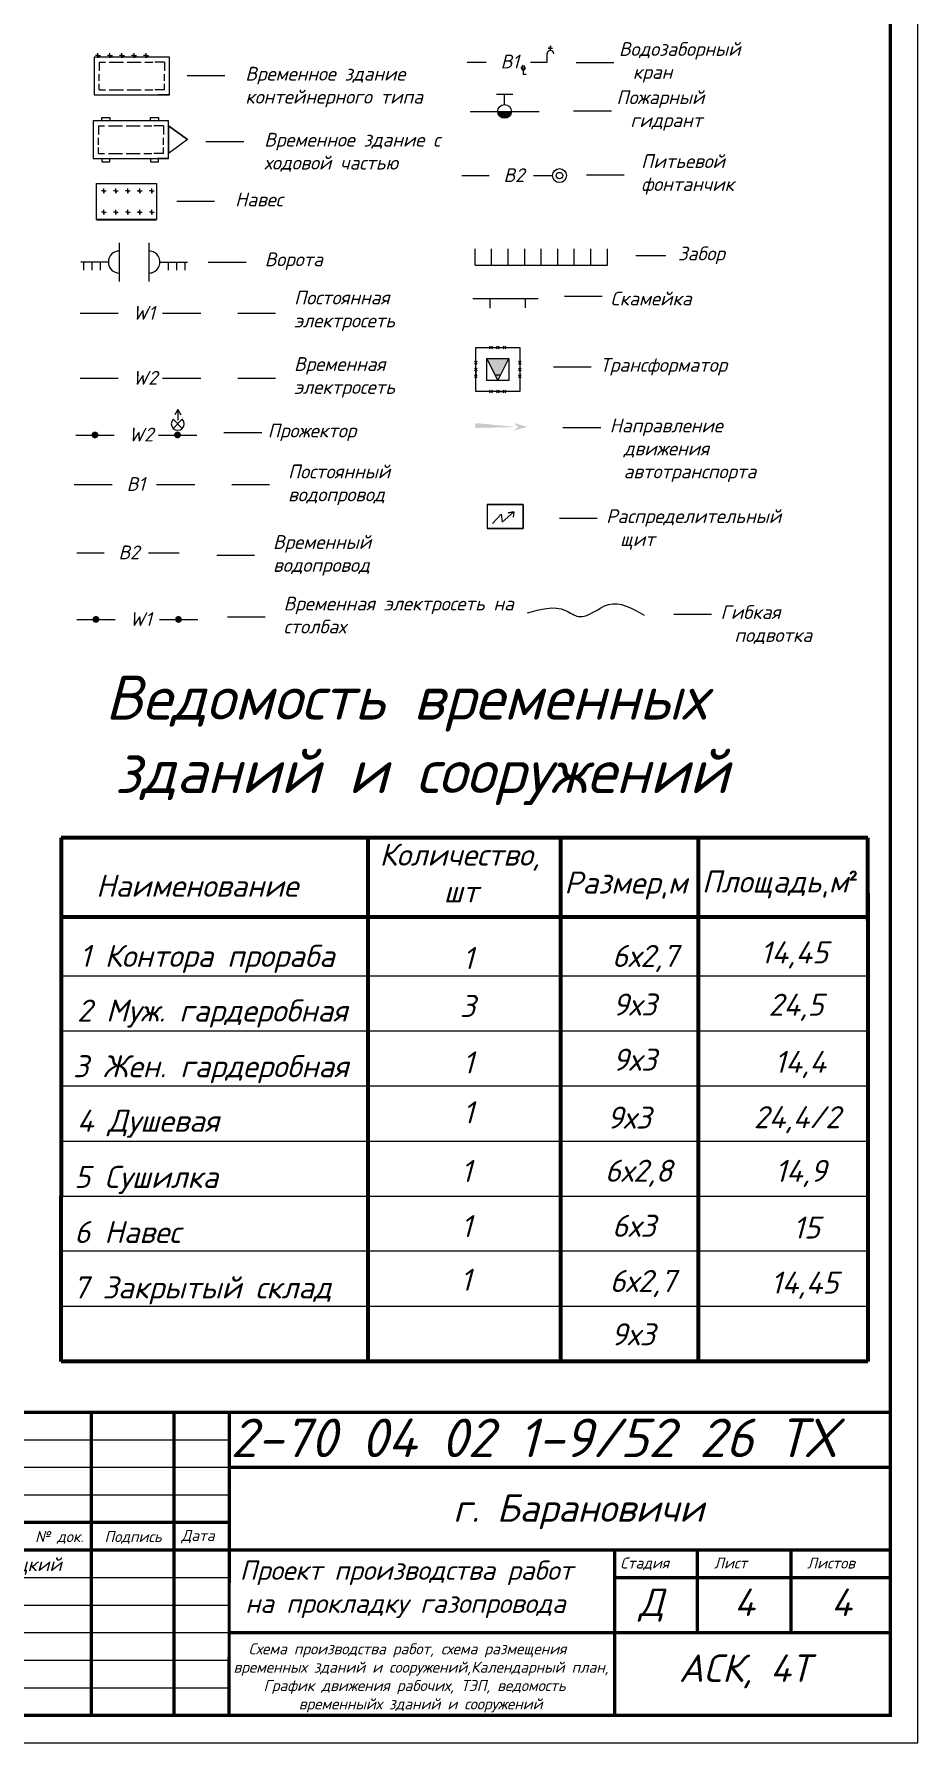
# Model space of a CAD drawing. Header units: millimetres. Extents: x 27137 to 30937, y -4667 to -569.
# Drawn here: x 30057.9 to 30218.2, y -3328.1 to -3018 of the extents above; entities that cross this region are included whole.
import ezdxf

# ---------------------------------------------------------------- set-up
doc = ezdxf.new("R2010")
doc.units = ezdxf.units.MM
doc.header["$LTSCALE"] = 0.4
doc.linetypes.add('ACAD_ISO02W100', pattern=[15, 12, -3])
doc.layers.add('Слой1', color=3, linetype='Continuous')
doc.styles.add('is', font='isocpeui.ttf', dxfattribs={"height": 3.5})
doc.styles.add('Isocpeur', font='isocpeui.ttf', dxfattribs={"height": 2.5})
doc.styles.get("Standard").update_dxf_attribs({"font": 'isocpeui.ttf', "height": 2.5})
doc.styles.add('группа', font='isocpeui.ttf')

msp = doc.modelspace()

# ---------------------------------------------------------------- hatches: boundary and pattern name
at = {"lineweight": 15}
msp.add_hatch(color=256, dxfattribs=at).paths.add_polyline_path([(30142.0017, -3032.06), (30143.2388, -3032.06), (30144.476, -3032.06, -1)])
h = msp.add_hatch(dxfattribs=at)
h.set_pattern_fill('ANGLE', color=256)
h.set_pattern_definition([(0, (26402.8844, -4560.69), (0, 6.985), [5.08, -1.905]), (90, (26402.8844, -4560.69), (-6.985, 4e-16), [5.08, -1.905])])
h.paths.add_polyline_path([(30141.9967, -3076.8805), (30139.9967, -3076.8805), (30141.9967, -3080.8805), (30141.9967, -3078.8805)])
h.paths.add_polyline_path([(30143.9967, -3076.8805), (30141.9967, -3076.8805), (30141.9967, -3078.8805), (30141.9967, -3080.8805)])
h = msp.add_hatch(color=256, dxfattribs=at)
h.dxf.hatch_style = 1
h.paths.add_polyline_path([(30141.9967, -3076.8805), (30139.9967, -3076.8805), (30141.9967, -3080.8805), (30141.9967, -3078.8805)])
h.paths.add_polyline_path([(30143.9967, -3076.8805), (30141.9967, -3076.8805), (30141.9967, -3078.8805), (30141.9967, -3080.8805)])
h = msp.add_hatch(color=256, dxfattribs=at)
h.dxf.hatch_style = 1
h.paths.add_polyline_path([(30068.2661, -3090.7584), (30068.8911, -3090.7584), (30069.5161, -3090.7584, -1)])
h.paths.add_polyline_path([(30068.8911, -3090.1334, -0.41421356), (30069.5161, -3090.7584), (30068.8911, -3090.7584)])
h = msp.add_hatch(color=256, dxfattribs=at)
h.dxf.hatch_style = 1
h.paths.add_polyline_path([(30068.8911, -3090.1334), (30068.8911, -3090.7584), (30068.2661, -3090.7584, -0.41421356)])
h = msp.add_hatch(color=256, dxfattribs=at)
h.dxf.hatch_style = 1
h.paths.add_polyline_path([(30083.2455, -3090.7584), (30083.8705, -3090.7584), (30084.4955, -3090.7584, -1)])
h.paths.add_polyline_path([(30083.8705, -3090.1334, -0.41421356), (30084.4955, -3090.7584), (30083.8705, -3090.7584)])
h = msp.add_hatch(color=256, dxfattribs=at)
h.dxf.hatch_style = 1
h.paths.add_polyline_path([(30083.8705, -3090.1334), (30083.8705, -3090.7584), (30083.2455, -3090.7584, -0.41421356)])
h = msp.add_hatch(color=256, dxfattribs=at)
h.dxf.hatch_style = 1
h.paths.add_polyline_path([(30137.97, -3088.6221), (30137.9008, -3089.4863), (30144.3357, -3089.3485, -1.41943739), (30144.3415, -3089.3313, -0.70450448), (30144.3357, -3089.3485), (30145.7022, -3089.3358)])
h.paths.add_polyline_path([(30140.1853, -3089.3518, -1), (30140.1734, -3089.3669, -1)], flags=16)
h.paths.add_polyline_path([(30141.0118, -3089.2121, -1), (30141, -3089.2272, -1)], flags=16)
h.paths.add_polyline_path([(30142.5774, -3089.2665, -1), (30142.5655, -3089.2816, -1)], flags=16)
h.paths.add_polyline_path([(30144.8914, -3088.6063), (30145.7192, -3089.3427), (30144.6698, -3090.0142), (30147.3799, -3089.2879)])
h.paths.add_polyline_path([(30146.0464, -3089.5575, -1), (30146.0583, -3089.5425, -1)], flags=16)
h.paths.add_polyline_path([(30145.2271, -3088.8579, -1), (30145.2389, -3088.8429, -1)], flags=16)
h = msp.add_hatch(color=256, dxfattribs=at)
h.dxf.hatch_style = 1
h.paths.add_polyline_path([(30068.4396, -3124.2378), (30069.0646, -3124.2378), (30069.6896, -3124.2378, -1)])
h.paths.add_polyline_path([(30069.0646, -3123.6128, -0.41421356), (30069.6896, -3124.2378), (30069.0646, -3124.2378)])
h = msp.add_hatch(color=256, dxfattribs=at)
h.dxf.hatch_style = 1
h.paths.add_polyline_path([(30069.0646, -3123.6128), (30069.0646, -3124.2378), (30068.4396, -3124.2378, -0.41421356)])
h = msp.add_hatch(color=256, dxfattribs=at)
h.dxf.hatch_style = 1
h.paths.add_polyline_path([(30083.419, -3124.2378), (30084.044, -3124.2378), (30084.669, -3124.2378, -1)])
h.paths.add_polyline_path([(30084.044, -3123.6128, -0.41421356), (30084.669, -3124.2378), (30084.044, -3124.2378)])
h = msp.add_hatch(color=256, dxfattribs=at)
h.dxf.hatch_style = 1
h.paths.add_polyline_path([(30084.044, -3123.6128), (30084.044, -3124.2378), (30083.419, -3124.2378, -0.41421356)])

# ---------------------------------------------------------------- linework, layer by layer
at = {"lineweight": 15, "ltscale": 0.01}
for p, q in [((30151.546, -3020.9829), (30151.546, -3020.1673)), ((30151.546, -3020.1673), (30151.546, -3020.5751)), ((30069.6741, -3023.0901), (30070.8137, -3023.0901)), ((30069.6741, -3023.0901), (30069.6741, -3024.6758)), ((30071.494, -3023.0901), (30072.9048, -3023.0901)), ((30072.9048, -3023.0901), (30074.0444, -3023.0901)), ((30074.7247, -3023.0901), (30076.1355, -3023.0901)), ((30076.1355, -3023.0901), (30077.2751, -3023.0901)), ((30077.9554, -3023.0901), (30079.3662, -3023.0901)), ((30081.5209, -3023.0901), (30081.5209, -3024.6758)), ((30150.9405, -3023.0807), (30150.9405, -3021.5884)), ((30151.546, -3020.5751), (30151.1678, -3020.5751)), ((30151.1678, -3020.5751), (30151.546, -3020.5751)), ((30151.546, -3020.5751), (30151.9189, -3020.5751)), ((30069.6741, -3026.5127), (30069.6741, -3025.2798)), ((30081.5209, -3026.5127), (30081.5209, -3025.2798)), ((30146.2574, -3024.2124), (30146.6913, -3023.6706)), ((30146.9896, -3024.2124), (30146.2574, -3024.2124)), ((30146.2574, -3024.2124), (30146.6371, -3024.6999)), ((30146.6371, -3024.6999), (30146.9896, -3024.2124)), ((30146.9896, -3024.2124), (30146.6371, -3024.6999)), ((30146.6371, -3024.6999), (30146.6371, -3025.2958)), ((30146.6371, -3025.2958), (30147.1795, -3025.2958)), ((30146.6913, -3023.6706), (30146.9896, -3024.2124)), ((30069.6741, -3028.1022), (30069.6741, -3027.0412)), ((30069.6741, -3028.1022), (30070.8137, -3028.1022)), ((30071.494, -3028.1022), (30072.9048, -3028.1022)), ((30072.9048, -3028.1022), (30074.0444, -3028.1022)), ((30074.7247, -3028.1022), (30076.1355, -3028.1022)), ((30076.1355, -3028.1022), (30077.2751, -3028.1022)), ((30077.9554, -3028.1022), (30079.3662, -3028.1022)), ((30081.5209, -3028.1022), (30081.5209, -3027.0412)), ((30069.5009, -3034.6674), (30070.6405, -3034.6674)), ((30069.5009, -3034.6674), (30069.5009, -3036.2531)), ((30070.1636, -3033.7561), (30070.1636, -3033.1335)), ((30070.1636, -3033.1335), (30071.5904, -3033.1335)), ((30071.3207, -3034.6674), (30072.7316, -3034.6674)), ((30071.5904, -3033.1335), (30071.5904, -3033.7561)), ((30072.7316, -3034.6674), (30073.8712, -3034.6674)), ((30074.5514, -3034.6674), (30075.9623, -3034.6674)), ((30075.9623, -3034.6674), (30077.1019, -3034.6674)), ((30077.7821, -3034.6674), (30079.193, -3034.6674)), ((30078.9692, -3033.7561), (30078.9692, -3033.1335)), ((30078.9692, -3033.1335), (30080.396, -3033.1335)), ((30080.396, -3033.1335), (30080.396, -3033.7561)), ((30081.3476, -3034.6674), (30081.3476, -3036.2531)), ((30082.2589, -3034.6674), (30082.2589, -3039.6795)), ((30085.6957, -3037.1734), (30082.2589, -3034.6674)), ((30082.2589, -3034.6674), (30085.6957, -3037.1734)), ((30069.5009, -3038.09), (30069.5009, -3036.857)), ((30069.5009, -3039.6795), (30069.5009, -3038.6185)), ((30081.3476, -3038.09), (30081.3476, -3036.857)), ((30081.3476, -3039.6795), (30081.3476, -3038.6185)), ((30082.2589, -3039.6795), (30082.2589, -3037.1734)), ((30085.6957, -3037.1734), (30082.2589, -3039.6795)), ((30069.5009, -3039.6795), (30070.6405, -3039.6795)), ((30070.1636, -3040.5908), (30070.1636, -3041.2134)), ((30070.1636, -3041.2134), (30071.5904, -3041.2134)), ((30071.3207, -3039.6795), (30072.7316, -3039.6795)), ((30071.5904, -3041.2134), (30071.5904, -3040.5908)), ((30072.7316, -3039.6795), (30073.8712, -3039.6795)), ((30074.5514, -3039.6795), (30075.9623, -3039.6795)), ((30075.9623, -3039.6795), (30077.1019, -3039.6795)), ((30077.7821, -3039.6795), (30079.193, -3039.6795)), ((30078.9692, -3040.5908), (30078.9692, -3041.2134)), ((30078.9692, -3041.2134), (30080.396, -3041.2134)), ((30080.396, -3041.2134), (30080.396, -3040.5908)), ((30146.6183, -3103.3554), (30140.0891, -3103.3554)), ((30140.0891, -3103.3554), (30146.6183, -3103.3554)), ((30140.0891, -3103.3554), (30140.0891, -3107.7409)), ((30146.6183, -3105.5481), (30146.6183, -3103.3554)), ((30146.6183, -3103.3554), (30146.6183, -3105.5481)), ((30141.0408, -3106.8405), (30142.6269, -3105.1658)), ((30142.6269, -3105.1658), (30142.8082, -3106.569)), ((30142.8082, -3106.569), (30144.9381, -3104.7132)), ((30144.9381, -3104.7132), (30143.8958, -3104.8943)), ((30143.8958, -3104.8943), (30144.9381, -3104.7132)), ((30144.9381, -3104.7132), (30144.8021, -3105.709)), ((30146.6183, -3105.5481), (30146.6183, -3104.1701)), ((30146.6183, -3105.5481), (30146.6183, -3107.7409)), ((30146.6183, -3107.7409), (30146.6183, -3105.5481)), ((30146.6183, -3105.5481), (30146.6183, -3106.9261)), ((30146.6183, -3107.7409), (30140.0891, -3107.7409)), ((30140.0891, -3107.7409), (30146.6183, -3107.7409))]:
    msp.add_line(p, q, dxfattribs=at)
at = {"lineweight": 15}
for p, q in [((30082.4322, -3022.1788), (30068.7629, -3022.1788)), ((30068.7629, -3022.1788), (30068.7629, -3029.0135)), ((30069.432, -3021.895), (30068.9958, -3021.895)), ((30069.432, -3021.895), (30069.2301, -3021.895)), ((30069.432, -3021.895), (30069.432, -3021.4589)), ((30069.432, -3021.895), (30069.432, -3021.895)), ((30069.432, -3021.895), (30069.432, -3022.3311)), ((30069.432, -3022.3311), (30069.432, -3021.895)), ((30069.432, -3021.895), (30069.8681, -3021.895)), ((30071.6125, -3021.895), (30071.1764, -3021.895)), ((30071.6125, -3021.895), (30071.6125, -3021.4589)), ((30071.6125, -3021.895), (30071.6125, -3021.7597)), ((30071.6125, -3021.895), (30071.6125, -3021.895)), ((30071.6125, -3021.895), (30071.6125, -3022.3311)), ((30071.6125, -3022.3311), (30071.6125, -3021.895)), ((30071.6125, -3021.895), (30072.0486, -3021.895)), ((30073.793, -3021.895), (30073.3569, -3021.895)), ((30073.793, -3021.895), (30073.5912, -3021.895)), ((30073.793, -3021.895), (30073.793, -3021.4589)), ((30073.793, -3021.895), (30073.793, -3022.3311)), ((30073.793, -3022.3311), (30073.793, -3021.895)), ((30073.793, -3021.895), (30074.2291, -3021.895)), ((30075.9735, -3021.895), (30075.5374, -3021.895)), ((30075.9735, -3021.895), (30075.9735, -3021.4589)), ((30075.9735, -3021.895), (30075.9735, -3021.7597)), ((30075.9735, -3021.895), (30075.9735, -3022.3311)), ((30075.9735, -3022.3311), (30075.9735, -3021.895)), ((30075.9735, -3021.895), (30076.4097, -3021.895)), ((30078.1541, -3021.895), (30077.718, -3021.895)), ((30078.1541, -3021.895), (30078.1541, -3021.4589)), ((30078.1541, -3021.895), (30078.1541, -3022.3311)), ((30078.1541, -3022.3311), (30078.1541, -3021.895)), ((30078.1541, -3021.895), (30078.5902, -3021.895)), ((30082.4322, -3029.0135), (30082.4322, -3022.1788)), ((30136.4326, -3023.0807), (30139.9039, -3023.0807)), ((30147.9405, -3023.0807), (30150.9405, -3023.0807)), ((30150.8601, -3023.0807), (30150.8601, -3023.0807)), ((30150.9405, -3023.0807), (30150.9405, -3023.0807)), ((30156.231, -3023.1851), (30163.0825, -3023.1851)), ((30085.5965, -3025.5268), (30092.448, -3025.5268)), ((30068.7629, -3029.0135), (30082.4322, -3029.0135)), ((30082.4322, -3029.0135), (30080.4134, -3029.0135)), ((30143.2444, -3028.9911), (30141.7867, -3028.9911)), ((30143.2444, -3030.8222), (30143.2444, -3028.9911)), ((30144.7022, -3028.9911), (30143.2444, -3028.9911)), ((30136.9594, -3032.06), (30149.5182, -3032.06)), ((30155.7694, -3031.9455), (30162.6209, -3031.9455)), ((30082.2589, -3033.7561), (30068.5896, -3033.7561)), ((30068.5896, -3033.7561), (30068.5896, -3040.5908)), ((30082.2589, -3040.5908), (30082.2589, -3033.7561)), ((30089.0309, -3037.5006), (30095.8825, -3037.5006)), ((30068.5896, -3040.5908), (30082.2589, -3040.5908)), ((30082.2589, -3040.5908), (30080.2402, -3040.5908)), ((30135.4888, -3043.7005), (30140.4218, -3043.7005)), ((30148.4584, -3043.7005), (30151.9298, -3043.7005)), ((30158.1053, -3043.5493), (30164.9568, -3043.5493)), ((30069.1798, -3051.6838), (30069.1798, -3045.1422)), ((30069.1798, -3045.1422), (30080.0824, -3045.1422)), ((30069.1798, -3045.1422), (30072.4982, -3045.1422)), ((30070.4881, -3046.4506), (30070.052, -3046.4506)), ((30070.4881, -3046.4506), (30070.2863, -3046.4506)), ((30070.4881, -3046.4506), (30070.4881, -3046.0145)), ((30070.4881, -3046.4506), (30070.4881, -3046.4506)), ((30070.4881, -3046.4506), (30070.4881, -3046.8867)), ((30070.4881, -3046.8867), (30070.4881, -3046.4506)), ((30070.4881, -3046.4506), (30070.9242, -3046.4506)), ((30072.6686, -3046.4506), (30072.2325, -3046.4506)), ((30072.6686, -3046.4506), (30072.6686, -3046.0145)), ((30072.6686, -3046.4506), (30072.6686, -3046.3152)), ((30072.6686, -3046.4506), (30072.6686, -3046.4506)), ((30072.6686, -3046.4506), (30072.6686, -3046.8867)), ((30072.6686, -3046.8867), (30072.6686, -3046.4506)), ((30072.6686, -3046.4506), (30073.1047, -3046.4506)), ((30074.8492, -3046.4506), (30074.4131, -3046.4506)), ((30074.8492, -3046.4506), (30074.6473, -3046.4506)), ((30074.8492, -3046.4506), (30074.8492, -3046.0145)), ((30074.8492, -3046.4506), (30074.8492, -3046.8867)), ((30074.8492, -3046.8867), (30074.8492, -3046.4506)), ((30074.8492, -3046.4506), (30075.2853, -3046.4506)), ((30077.0297, -3046.4506), (30076.5936, -3046.4506)), ((30076.6245, -3046.4506), (30077.0606, -3046.4506)), ((30076.6245, -3046.4506), (30077.0606, -3046.4506)), ((30076.6245, -3046.4506), (30077.0606, -3046.4506)), ((30077.0297, -3046.4506), (30077.0297, -3046.0145)), ((30077.0297, -3046.4506), (30077.0297, -3046.3152)), ((30077.0297, -3046.4506), (30077.0297, -3046.8867)), ((30077.0297, -3046.8867), (30077.0297, -3046.4506)), ((30077.0297, -3046.4506), (30077.4658, -3046.4506)), ((30079.2102, -3046.4506), (30078.7741, -3046.4506)), ((30079.2102, -3046.4506), (30079.0084, -3046.4506)), ((30079.2102, -3046.4506), (30079.2102, -3046.0145)), ((30079.2102, -3046.4506), (30079.2102, -3046.8867)), ((30079.2102, -3046.8867), (30079.2102, -3046.4506)), ((30079.2102, -3046.4506), (30079.6463, -3046.4506)), ((30080.0824, -3045.1422), (30080.0824, -3051.6838)), ((30070.4881, -3050.3454), (30070.052, -3050.3454)), ((30070.4881, -3050.3454), (30070.2863, -3050.3454)), ((30070.4881, -3050.3454), (30070.4881, -3049.9093)), ((30070.4881, -3050.3454), (30070.4881, -3050.3454)), ((30070.4881, -3050.3454), (30070.4881, -3050.7815)), ((30070.4881, -3050.7815), (30070.4881, -3050.3454)), ((30070.4881, -3050.3454), (30070.9242, -3050.3454)), ((30072.6686, -3050.3454), (30072.2325, -3050.3454)), ((30072.6686, -3050.3454), (30072.6686, -3049.9093)), ((30072.6686, -3050.3454), (30072.6686, -3050.21)), ((30072.6686, -3050.3454), (30072.6686, -3050.3454)), ((30072.6686, -3050.3454), (30072.6686, -3050.7815)), ((30072.6686, -3050.7815), (30072.6686, -3050.3454)), ((30072.6686, -3050.3454), (30073.1047, -3050.3454)), ((30074.8492, -3050.3454), (30074.4131, -3050.3454)), ((30074.8492, -3050.3454), (30074.6473, -3050.3454)), ((30074.8492, -3050.3454), (30074.8492, -3049.9093)), ((30074.8492, -3050.3454), (30074.8492, -3050.7815)), ((30074.8492, -3050.7815), (30074.8492, -3050.3454)), ((30074.8492, -3050.3454), (30075.2853, -3050.3454)), ((30077.0297, -3050.3454), (30076.5936, -3050.3454)), ((30076.6245, -3050.3454), (30077.0606, -3050.3454)), ((30076.6245, -3050.3454), (30077.0606, -3050.3454)), ((30076.6245, -3050.3454), (30077.0606, -3050.3454)), ((30077.0297, -3050.3454), (30077.0297, -3049.9093)), ((30077.0297, -3050.3454), (30077.0297, -3050.21)), ((30077.0297, -3050.3454), (30077.0297, -3050.7815)), ((30077.0297, -3050.7815), (30077.0297, -3050.3454)), ((30077.0297, -3050.3454), (30077.4658, -3050.3454)), ((30079.2102, -3050.3454), (30078.7741, -3050.3454)), ((30079.2102, -3050.3454), (30079.0084, -3050.3454)), ((30079.2102, -3050.3454), (30079.2102, -3049.9093)), ((30079.2102, -3050.3454), (30079.2102, -3050.7815)), ((30079.2102, -3050.7815), (30079.2102, -3050.3454)), ((30079.2102, -3050.3454), (30079.6463, -3050.3454)), ((30083.7447, -3048.3563), (30090.5962, -3048.3563)), ((30073.3305, -3062.8862), (30073.3305, -3055.8862)), ((30078.6774, -3055.8862), (30078.6774, -3062.8862)), ((30137.8891, -3059.9643), (30137.8891, -3056.9643)), ((30140.8891, -3059.9643), (30140.8891, -3056.9643)), ((30143.8891, -3059.9643), (30143.8891, -3056.9643)), ((30146.8891, -3059.9643), (30146.8891, -3056.9643)), ((30149.8891, -3059.9643), (30149.8891, -3056.9643)), ((30152.8891, -3059.9643), (30152.8891, -3056.9643)), ((30155.8891, -3059.9643), (30155.8891, -3056.9643)), ((30158.8891, -3059.9643), (30158.8891, -3056.9643)), ((30161.8891, -3059.9643), (30161.8891, -3056.9643)), ((30071.3305, -3059.3862), (30066.3305, -3059.3862)), ((30068.3305, -3059.3862), (30066.8305, -3059.3862)), ((30066.8305, -3059.3862), (30066.8305, -3060.8862)), ((30069.8305, -3059.3862), (30068.3305, -3059.3862)), ((30068.3305, -3059.3862), (30068.3305, -3060.8862)), ((30071.3305, -3059.3862), (30069.8305, -3059.3862)), ((30071.3305, -3059.3862), (30069.8305, -3059.3862)), ((30069.8305, -3059.3862), (30069.8305, -3060.8862)), ((30080.6774, -3059.3861), (30085.6774, -3059.3861)), ((30080.6774, -3059.3861), (30082.1774, -3059.3861)), ((30082.1774, -3059.3861), (30082.1774, -3060.8861)), ((30082.1774, -3059.3861), (30083.6774, -3059.3861)), ((30083.6774, -3059.3861), (30083.6774, -3060.8861)), ((30083.6774, -3059.3861), (30085.1774, -3059.3861)), ((30085.1774, -3059.3861), (30085.1774, -3060.8861)), ((30089.4546, -3059.3862), (30096.3061, -3059.3862)), ((30137.8891, -3059.9643), (30161.8891, -3059.9643)), ((30167.0827, -3058.1937), (30172.5081, -3058.1937)), ((30082.1774, -3060.8861), (30082.1774, -3060.8861)), ((30149.3203, -3066.0868), (30137.489, -3066.0868)), ((30140.5338, -3066.1303), (30140.5338, -3067.7389)), ((30146.9714, -3066.1303), (30146.9714, -3067.7218)), ((30154.0869, -3065.5844), (30160.9384, -3065.5844)), ((30066.1807, -3068.6753), (30073.1235, -3068.6753)), ((30080.5689, -3067.439), (30080.5689, -3067.439)), ((30081.1601, -3068.6753), (30088.1028, -3068.6753)), ((30084.1601, -3068.6753), (30084.1601, -3068.6753)), ((30094.827, -3068.6753), (30101.6785, -3068.6753)), ((30137.9967, -3074.8805), (30145.9967, -3074.8805)), ((30137.9967, -3082.8805), (30137.9967, -3074.8805)), ((30140.5189, -3074.6305), (30141.0189, -3075.1305)), ((30141.0189, -3074.6305), (30140.5189, -3075.1305)), ((30141.7467, -3074.6305), (30142.2467, -3075.1305)), ((30142.2467, -3074.6305), (30141.7467, -3075.1305)), ((30142.9767, -3074.6305), (30143.4767, -3075.1305)), ((30143.4767, -3074.6305), (30142.9767, -3075.1305)), ((30145.9967, -3074.8805), (30145.9967, -3082.8805)), ((30137.7467, -3077.4005), (30138.2467, -3077.9005)), ((30138.2467, -3077.4005), (30137.7467, -3077.9005)), ((30137.7467, -3077.9005), (30137.7467, -3077.9005)), ((30137.7467, -3078.6305), (30138.2467, -3079.1305)), ((30138.2467, -3078.6305), (30137.7467, -3079.1305)), ((30137.7467, -3079.1305), (30137.7467, -3079.1305)), ((30137.9967, -3078.8805), (30137.9967, -3077.6505)), ((30137.9967, -3078.8805), (30137.9967, -3080.1105)), ((30139.9967, -3080.8805), (30139.9967, -3076.8805)), ((30139.9967, -3076.8805), (30141.9967, -3076.8805)), ((30141.9967, -3080.8805), (30139.9967, -3076.8805)), ((30139.9967, -3076.8805), (30141.9967, -3080.8805)), ((30141.9967, -3076.8805), (30143.9967, -3076.8805)), ((30141.9967, -3080.8805), (30143.9967, -3076.8805)), ((30143.9967, -3076.8805), (30143.9967, -3080.8805)), ((30145.7467, -3077.4005), (30146.2467, -3077.9005)), ((30146.2467, -3077.4005), (30145.7467, -3077.9005)), ((30145.7467, -3077.9005), (30145.7467, -3077.9005)), ((30145.7467, -3078.6305), (30146.2467, -3079.1305)), ((30146.2467, -3078.6305), (30145.7467, -3079.1305)), ((30145.7467, -3079.1305), (30145.7467, -3079.1305)), ((30152.0834, -3078.4051), (30158.9349, -3078.4051)), ((30066.1807, -3080.4752), (30073.1235, -3080.4752)), ((30080.5689, -3079.2388), (30080.5689, -3079.2388)), ((30081.1601, -3080.4752), (30088.1028, -3080.4752)), ((30084.1601, -3080.4752), (30084.1601, -3080.4752)), ((30094.827, -3080.4752), (30101.6785, -3080.4752)), ((30137.7467, -3079.8605), (30138.2467, -3080.3605)), ((30138.2467, -3079.8605), (30137.7467, -3080.3605)), ((30137.7467, -3080.3605), (30137.7467, -3080.3605)), ((30137.9967, -3080.1105), (30137.9967, -3080.1105)), ((30141.9967, -3080.8805), (30139.9967, -3080.8805)), ((30143.9967, -3080.8805), (30141.9967, -3080.8805)), ((30145.7467, -3079.8605), (30146.2467, -3080.3605)), ((30146.2467, -3079.8605), (30145.7467, -3080.3605)), ((30145.7467, -3080.3605), (30145.7467, -3080.3605)), ((30145.9967, -3082.8805), (30137.9967, -3082.8805)), ((30140.5189, -3082.6305), (30141.0189, -3083.1305)), ((30141.0189, -3082.6305), (30140.5189, -3083.1305)), ((30141.7467, -3082.6305), (30142.2467, -3083.1305)), ((30142.2467, -3082.6305), (30141.7467, -3083.1305)), ((30141.9967, -3082.8805), (30143.2267, -3082.8805)), ((30142.9767, -3082.6305), (30143.4767, -3083.1305)), ((30143.4767, -3082.6305), (30142.9767, -3083.1305)), ((30065.4448, -3090.7741), (30072.3876, -3090.7741)), ((30080.4242, -3090.7741), (30087.367, -3090.7741)), ((30092.3031, -3090.323), (30099.1547, -3090.323)), ((30153.8364, -3089.4107), (30160.688, -3089.4107)), ((30065.0832, -3099.746), (30072.0259, -3099.746)), ((30080.0625, -3099.746), (30087.0053, -3099.746)), ((30082.9821, -3099.746), (30082.9821, -3099.746)), ((30083.0625, -3099.746), (30083.0625, -3099.746)), ((30093.7295, -3099.746), (30100.581, -3099.746)), ((30153.1958, -3105.8644), (30160.0474, -3105.8644)), ((30065.6108, -3112.1551), (30070.5438, -3112.1551)), ((30078.5804, -3112.1551), (30084.1608, -3112.1551)), ((30080.2605, -3112.1551), (30080.2605, -3112.1551)), ((30080.3409, -3112.1551), (30080.3409, -3112.1551)), ((30091.0078, -3112.5667), (30097.8594, -3112.5667)), ((30065.6183, -3124.2534), (30072.5611, -3124.2534)), ((30080.5977, -3124.2534), (30087.5404, -3124.2534)), ((30092.9259, -3123.7415), (30099.7774, -3123.7415)), ((30173.9531, -3123.2688), (30180.8046, -3123.2688)), ((30103.4063, -3163.9066), (30062.7615, -3163.9066)), ((30153.4063, -3163.9066), (30103.4063, -3163.9066)), ((30174.1419, -3163.9066), (30144.1419, -3163.9066)), ((30209.1419, -3163.9066), (30174.1419, -3163.9066)), ((30209.1419, -3163.9066), (30209.1419, -3238.9066)), ((30209.1419, -3163.9066), (30209.1419, -3173.9066)), ((30209.1419, -3173.9066), (30209.1419, -3178.9066)), ((30062.7615, -3188.9066), (30209.1419, -3188.9066)), ((30062.7615, -3198.9066), (30209.1419, -3198.9066)), ((30062.7615, -3208.9066), (30209.1419, -3208.9066)), ((30062.7615, -3218.9066), (30209.1419, -3218.9066)), ((30062.7615, -3228.9066), (30209.1419, -3228.9066)), ((30209.1419, -3228.9066), (30209.1419, -3238.9066)), ((30209.1419, -3238.9066), (30062.7615, -3238.9066)), ((30209.1419, -3238.9066), (30209.1419, -3258.9066)), ((30209.1419, -3248.9066), (30062.7615, -3248.9066)), ((30209.1419, -3258.9066), (30062.7615, -3258.9066)), ((30028.2396, -3268.1159), (30093.2396, -3268.1159)), ((30028.2396, -3268.1159), (30093.2396, -3268.1159)), ((30068.2396, -3323.1159), (30068.2396, -3268.1159)), ((30068.2396, -3323.1159), (30068.2396, -3268.1159)), ((30083.2396, -3323.1159), (30083.2396, -3268.1159)), ((30083.2396, -3323.1159), (30083.2396, -3268.1159)), ((30093.2396, -3268.1159), (30093.2396, -3323.1159)), ((30093.2396, -3268.1159), (30093.2396, -3323.1159)), ((30093.2599, -3268.1234), (30213.2396, -3268.1159)), ((30093.2599, -3268.1234), (30213.2396, -3268.1159)), ((30093.2609, -3278.1159), (30213.2405, -3278.1084)), ((30093.2396, -3293.1159), (30213.2396, -3293.1159)), ((30163.2396, -3323.1159), (30163.2396, -3293.1159)), ((30195.2396, -3308.117), (30195.2396, -3293.1159)), ((30213.2396, -3298.1159), (30163.2396, -3298.1159)), ((30093.2624, -3308.1234), (30213.2421, -3308.1159))]:
    msp.add_line(p, q, dxfattribs=at)
at = {"linetype": 'ACAD_ISO02W100', "lineweight": 15}
for p, q in [((30081.5209, -3023.0901), (30079.773, -3023.0901)), ((30082.4322, -3022.1788), (30081.5209, -3022.1788)), ((30081.5209, -3028.1022), (30079.773, -3028.1022)), ((30081.3476, -3034.6674), (30079.5998, -3034.6674)), ((30082.2589, -3033.7561), (30081.3476, -3033.7561)), ((30081.3476, -3039.6795), (30079.5998, -3039.6795))]:
    msp.add_line(p, q, dxfattribs=at)
at = {"ltscale": 0.5}
msp.add_line((30069.1798, -3051.6838), (30080.0824, -3051.6838), dxfattribs=at)
at = {"lineweight": 53, "ltscale": 0.5}
for p, q in [((30062.7615, -3163.9066), (30062.7615, -3206.0878)), ((30209.1419, -3163.9066), (30062.7615, -3163.9066)), ((30118.4435, -3163.9066), (30118.4435, -3178.2202)), ((30153.4063, -3163.9066), (30153.4063, -3178.2202)), ((30178.3733, -3163.9066), (30178.3733, -3178.2202)), ((30209.1419, -3178.9066), (30209.1419, -3163.9066)), ((30209.1419, -3173.9066), (30209.1419, -3258.9066)), ((30062.7615, -3178.2202), (30209.1419, -3178.2202)), ((30118.4435, -3178.2202), (30118.4435, -3258.9066)), ((30153.4063, -3178.2202), (30153.4063, -3238.9066)), ((30178.3733, -3178.2202), (30178.3733, -3238.9066)), ((30153.4063, -3188.9066), (30153.4063, -3258.9066)), ((30178.3733, -3188.9066), (30178.3733, -3258.9066)), ((30062.7615, -3198.9066), (30062.7615, -3208.9066)), ((30062.7615, -3208.9066), (30062.7615, -3218.9066)), ((30062.7615, -3218.9066), (30062.7615, -3228.9066)), ((30062.7615, -3238.9066), (30062.7615, -3228.9066)), ((30062.7615, -3258.9066), (30062.7615, -3238.9066)), ((30209.1419, -3258.9066), (30062.7615, -3258.9066))]:
    msp.add_line(p, q, dxfattribs=at)
at = {"color": 3, "lineweight": 15}
msp.add_line((30125.0199, -3268.1214), (30125.0199, -3268.1159), dxfattribs=at)
at = {"color": 7, "lineweight": 15}
for p, q in [((30028.2396, -3273.1159), (30093.2396, -3273.1159)), ((30028.2396, -3278.1159), (30093.2396, -3278.1159)), ((30028.2396, -3283.1159), (30093.2396, -3283.1159)), ((30028.2396, -3288.1159), (30093.2396, -3288.1159)), ((30028.2396, -3293.1159), (30093.2396, -3293.1159)), ((30178.2396, -3303.1181), (30178.2396, -3293.1185)), ((30028.2396, -3298.1159), (30093.2396, -3298.1159)), ((30028.2396, -3303.1159), (30093.2396, -3303.1159)), ((30028.2396, -3308.1159), (30093.2396, -3308.1159)), ((30028.2396, -3313.1159), (30093.2396, -3313.1159)), ((30028.2396, -3318.1159), (30093.2396, -3318.1159))]:
    msp.add_line(p, q, dxfattribs=at)
at = {"color": 0, "lineweight": 15, "transparency": 33554687}
msp.add_line((30213.2396, -3293.1159), (30213.2396, -3298.1159), dxfattribs=at)
at = {"color": 7, "lineweight": 15}
msp.add_lwpolyline([(29377.2396, -3328.1159), (30218.2396, -3328.1159), (30218.2396, -2734.1159), (29377.2396, -2734.1159)], close=True, dxfattribs=at)
at = {"lineweight": 15, "const_width": 0.6}
msp.add_lwpolyline([(29397.2396, -3323.1159), (30213.2396, -3323.1159), (30213.2396, -2739.1159), (29397.2396, -2739.1159)], close=True, dxfattribs=at)
for points in [[(29397.2396, -2739.1159), (30213.2396, -2739.1159), (30213.2396, -3323.1159), (29397.2396, -3323.1159)], [(30028.2396, -3323.1159), (30028.2396, -3268.1159), (30213.2396, -3268.1159)], [(30068.2396, -3268.1159), (30068.2396, -3323.1159)], [(30083.2396, -3268.1159), (30083.2396, -3323.1159)], [(30093.2599, -3268.1234), (30093.2396, -3323.1159)], [(30093.2396, -3278.1084), (30213.2396, -3278.1084)], [(30028.2396, -3288.1159), (30093.2396, -3288.1159)], [(30028.2396, -3293.1159), (30093.2396, -3293.1159)], [(30093.2507, -3293.1159), (30163.2396, -3293.1159)], [(30163.2396, -3293.1159), (30163.2396, -3323.1159)], [(30163.2396, -3293.1159), (30213.2396, -3293.1159)], [(30178.2396, -3293.1185), (30178.2411, -3308.1181)], [(30195.2396, -3293.1159), (30195.2396, -3308.117)], [(30163.2396, -3298.1159), (30213.2396, -3298.1159)], [(30093.2624, -3308.1234), (30213.2396, -3308.1159)]]:
    msp.add_lwpolyline(points, dxfattribs=at)
at = {"lineweight": 15}
msp.add_circle((30143.2388, -3032.06), 1.2372, dxfattribs=at)
at = {"lineweight": 15, "ltscale": 0.01}
for radius in [1.2628, 0.5921]:
    msp.add_circle((30153.1926, -3043.7005), radius, dxfattribs=at)
msp.add_arc((30151.546, -3021.5884), 0.6055, 0, 180, dxfattribs=at)
at = {"lineweight": 15}
for centre, start, end in [((30073.3305, -3059.3862), 90.001718, 270.001718), ((30078.6774, -3059.3862), 270.001718, 90.001718)]:
    msp.add_arc(centre, 2, start, end, dxfattribs=at)
msp.add_spline([(30147.3855, -3123.0559), (30154.2941, -3122.6246), (30156.6689, -3123.7028), (30162.0663, -3121.5465), (30168.5431, -3123.4872)], degree=3, dxfattribs=at)
at = {"layer": 'Слой1', "color": 0, "lineweight": 15}
for p, q in [((30083.0726, -3089.574), (30084.7405, -3087.9062)), ((30083.0726, -3087.9062), (30084.7405, -3089.574)), ((30083.9066, -3086.1406), (30083.3557, -3087.0892)), ((30083.9066, -3086.1406), (30083.9066, -3088.0559)), ((30083.9066, -3086.1406), (30084.4574, -3087.0892))]:
    msp.add_line(p, q, dxfattribs=at)
msp.add_arc((30083.9066, -3088.7401), 1.1793, 135, 45, dxfattribs=at)

# ---------------------------------------------------------------- texts
at = {"lineweight": 15}
for s, height, style, p in [('2-70 04 02 1-9/52 26 ТХ', 7, 'группа', (30093.4999, -3276.2684)), ('Тыкоцкий', 2.5, 'is', (30047.2102, -3296.9606))]:
    msp.add_text(s, height=height, dxfattribs=dict(at, style=style)).set_placement(p)
at = {"style": 'is'}
msp.add_text('г. Барановичи', height=5, dxfattribs=at).set_placement((30133.8848, -3288.0063))
at = {"lineweight": 15}
for s, height, p in [('№ док.', 2, (30058.0228, -3291.6835)), ('Подпись', 2, (30070.6105, -3291.6835)), ('Дата', 2, (30084.5662, -3291.4833)), ('Стадия', 2, (30164.2414, -3296.4833)), ('Лист', 2, (30181.2441, -3296.4833)), ('Листов', 2, (30198.1376, -3296.4833)), ('Д', 5, (30167.6108, -3305.114)), ('4', 5, (30184.8825, -3305.1131)), ('4', 5, (30202.4961, -3305.112)), ('АСК, 4Т ', 5, (30174.8486, -3317.0664))]:
    msp.add_text(s, height=height, dxfattribs=at).set_placement(p)
for s, p in [('Проект производства работ', (30095.1655, -3298.5364)), ('на прокладку газопровода', (30096.1666, -3304.5356))]:
    msp.add_text(s, height=3.5).set_placement(p)
at = {"lineweight": 15, "attachment_point": 1, "style": 'Isocpeur'}
for s, width, gutter_width, insert, char_height in [('\\pi-2.5235;{\\fISOCPEUR|b0|i1|c204|p34;Водозаборный кран}', 20.043497, 15, (30166.5149, -3019.4713), 2.5), ('В1', 5.834048, 12.5, (30142.5144, -3021.7496), 2.5), ('Временное здание контейнерного типа', 39.075271, 15, (30096.1758, -3023.9579), 2.5), ('\\pi-2.5235;{\\fISOCPEUR|b0|i1|c204|p34;Пожарный гидрант}', 23.944939, 15, (30166.0532, -3028.2318), 2.5), ('Временное здание с ходовой частью', 33.991613, 15, (30099.6102, -3035.9318), 2.5), ('Питьевой\\Pфонтанчик', 18.473661, 12.5, (30168.0183, -3039.8186), 2.5), ('В2', 5.834048, 12.5, (30143.0323, -3042.3694), 2.5), ('Навес', 33.991613, 15, (30094.324, -3046.7875), 2.5), ('\\pi-2.5235;Забор', 20.043497, 15, (30177.2278, -3056.5754), 2.5), ('Ворота', 24.88639, 12.5, (30099.705, -3057.6417), 2.5), ('Постоянная\\Pэлектросеть ', 44.122123, 12.5, (30105.0271, -3064.5764), 2.5), ('\\pi-2.5235;Скамейка', 20.043497, 15, (30164.977, -3064.7663), 2.5), ('W1', 5.834048, 12.5, (30075.7339, -3067.3443), 2.5), ('W2', 5.834048, 12.5, (30075.7339, -3079.1441), 2.5), ('Временная\\Pэлектросеть ', 44.122123, 12.5, (30105.0271, -3076.6447), 2.5), ('\\pi-2.5235;Трансформатор', 20.043497, 15, (30163.0818, -3076.7979), 2.5), ('\\pi-2.5235;{\\fISOCPEUR|b0|i1|c204|p34;Направление движения автотранспорта}', 20.043497, 15, (30164.8348, -3087.8034), 2.5), ('W2', 5.834048, 12.5, (30074.998, -3089.443), 2.5), ('\\pi-2.5235;Прожектор', 20.043497, 15, (30102.7589, -3088.7157), 2.5), ('Постоянный \\Pводопровод', 44.122123, 12.5, (30103.9296, -3096.1417), 2.5), ('В1', 5.834048, 12.5, (30074.6364, -3098.415), 2.5), ('\\pi-2.5235;{\\fISOCPEUR|b0|i1|c204|p34;Распределительный щит}', 20.043497, 15, (30164.1942, -3104.2572), 2.5), ('Временный \\Pводопровод', 44.122123, 12.5, (30101.208, -3108.9447), 2.5), ('В2', 5.834048, 12.5, (30073.1543, -3110.824), 2.5), ('Временная электросеть на столбах', 44.122123, 12.5, (30103.126, -3120.1195), 2.5), ('\\pi-2.5235;{\\fISOCPEUR|b0|i1|c204|p34;Гибкая подвотка}', 20.043497, 15, (30184.9515, -3121.6616), 2.5), ('W1', 5.834048, 12.5, (30075.1715, -3122.9224), 2.5), ('1 Контора прораба', 50.48876, 12.5, (30066.1011, -3183.307), 4), ('\\pi10.68041;1', 22.812335, 12.5, (30124.9429, -3183.6837), 4), ('\\pi11.9664;6{\\fISOCPEUR|b0|i1|c204|p34;х}2,7', 22.812335, 12.5, (30150.759, -3183.3098), 4), ('\\pi5.29859;14,45', 22.812335, 12.5, (30184.3638, -3182.6721), 4), ('2 Муж. гардеробная', 57.508588, 12.5, (30065.6309, -3193.2242), 4), ('\\pi9.98799;3', 22.812335, 12.5, (30125.128, -3192.3929), 4), ('\\pi11.7588;9{\\fISOCPEUR|b0|i1|c204|p34;х}3', 22.812335, 12.5, (30151.0694, -3192.1331), 4), ('\\pi6.1698;24,5', 22.812335, 12.5, (30184.9533, -3192.1658), 4), ('\\pi10.68041;1', 22.812335, 12.5, (30124.9652, -3202.6365), 4), ('\\pi11.7588;9{\\fISOCPEUR|b0|i1|c204|p34;х}3', 22.812335, 12.5, (30151.0694, -3202.1331), 4), ('\\pi7.01829;14,4', 22.812335, 12.5, (30185.173, -3202.5345), 4), ('3 Жен. гардеробная', 57.508588, 12.5, (30064.9082, -3203.3259), 4), ('\\pi10.68041;1', 22.812335, 12.5, (30124.974, -3211.6927), 4), ('4 Душевая', 50.48876, 12.5, (30065.6309, -3213.2242), 4), ('\\pi10.3088; 9{\\fISOCPEUR|b0|i1|c204|p34;х}3', 22.812335, 12.5, (30148.9758, -3212.6496), 4), ('\\pi3.05011;24,4/2', 22.812335, 12.5, (30185.3939, -3212.5712), 4), ('5 Сушилка', 50.48876, 12.5, (30065.1315, -3223.4098), 4), ('\\pi10.68041;1', 22.812335, 12.5, (30124.6301, -3222.3437), 4), ('\\pi14.024;6{\\fISOCPEUR|b0|i1|c204|p34;х}2,8', 22.812335, 12.5, (30147.4149, -3222.289), 4), ('\\pi6.94405;14,9', 22.812335, 12.5, (30185.3949, -3222.3139), 4), ('6 Навес', 50.48876, 12.5, (30065.1315, -3233.4098), 4), ('\\pi10.68041;1', 22.812335, 12.5, (30124.6301, -3232.3437), 4), ('\\pi8.76507;6х3', 22.812335, 12.5, (30153.973, -3232.289), 4), ('\\pi9.33496;15', 22.812335, 12.5, (30186.2412, -3232.5993), 4), ('7 Закрытый склад', 50.48876, 12.5, (30064.9082, -3243.4701), 4), ('\\pi10.68041;1', 22.812335, 12.5, (30124.5155, -3242.0785), 4), ('\\pi7.34935;6х2,7', 22.812335, 12.5, (30154.9526, -3242.299), 4), ('\\pi5.29859;14,45', 22.812335, 12.5, (30186.2412, -3242.5993), 4), ('\\pi11.7588;9{\\fISOCPEUR|b0|i1|c204|p34;х}3', 22.812335, 12.5, (30150.7986, -3251.9772), 4)]:
    msp.add_mtext_dynamic_manual_height_columns(s, width=width, gutter_width=gutter_width, heights=[0], dxfattribs=dict(at, insert=insert, char_height=char_height))
at = {"lineweight": 15, "attachment_point": 1}
for s, width, insert, char_height in [('\\pi33.16787;Ведомость временных\\P\\pi34.85424;зданий и сооружений', 165.311504, (30037.5931, -3134.425), 8), ('\\pi7.09488;{\\fISOCPEUR|b1|i1|c204|p34;Количество, \\P\\pi18.73206;шт}', 44.444634, (30113.4545, -3164.9277), 4), ('{\\fISOCPEUR|b1|i1|c204|p34;Наименование}', 44.444634, (30069.0954, -3170.574), 4), ('{\\fISOCPEUR|b1|i1|c204|p34;Размер\\fISOCPEUR|b1|i0|c204|p34;,\\fISOCPEUR|b1|i1|c204|p34;м}', 32.784479, (30154.073, -3170.0023), 4), ('{\\fISOCPEUR|b1|i1|c204|p34;Площадь\\fISOCPEUR|b0|i0|c204|p34;,\\fISOCPEUR|b1|i1|c204|p34;м\\fISOCPEUR|b0|i0|c204|p34;²}', 32.784479, (30179.04, -3169.8017), 4)]:
    msp.add_mtext_dynamic_manual_height_columns(s, width=width, gutter_width=12.5, heights=[0], dxfattribs=dict(at, insert=insert, char_height=char_height))
at = {"insert": (30092.5917, -3310.053), "char_height": 2, "attachment_point": 1}
msp.add_mtext_dynamic_manual_height_columns('\\pi4.18414;Схема производства работ, схема размещения \\P\\pi1.44096;временных зданий и сооружений,Календарный план, \\P\\pi6.8902;График движения рабочих, ТЭП, ведомость \\P\\pi13.29172;временныйх зданий и сооружений', width=69.987984, gutter_width=12.5, heights=[0], dxfattribs=at)

doc.saveas('drawing.dxf')
